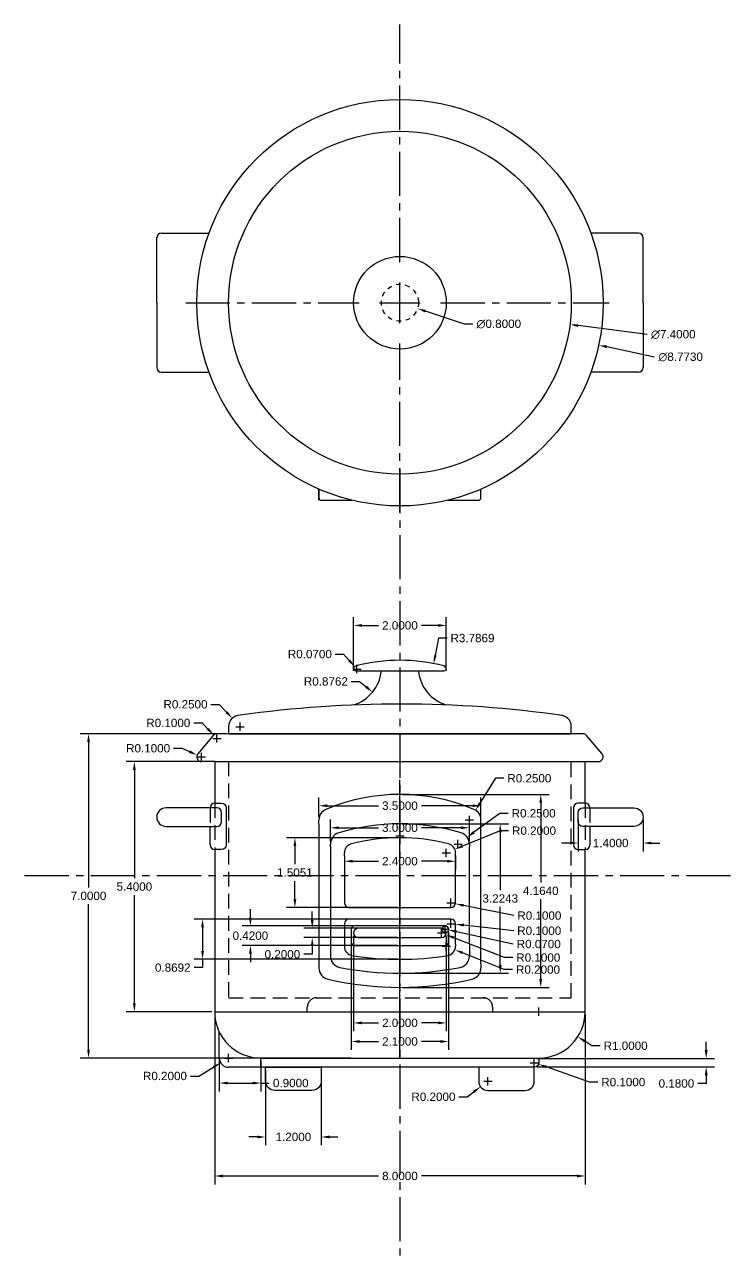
# Model space of a CAD drawing. Header units: millimetres. Extents: x -4.1 to 24.6, y -4.3 to 22.3.
# Drawn here: x -4.1 to 11.07, y -4.26 to 22.31 of the extents above; entities that cross this region are included whole.
import ezdxf

# ---------------------------------------------------------------- set-up
doc = ezdxf.new("R2010")
doc.units = ezdxf.units.MM
doc.linetypes.add('CENTER2', pattern=[28.575, 19.05, -3.175, 3.175, -3.175])
doc.linetypes.add('HIDDEN', pattern=[9.525, 6.35, -3.175])
doc.layers.get('0').update_dxf_attribs({"color": 1})
doc.layers.get('Defpoints').update_dxf_attribs({"color": 1})
for name, color, linetype in [('Center Lines', 6, 'HIDDEN'), ('Dimensions', 7, 'HIDDEN'), ('Hidden Lines', 5, 'HIDDEN')]:
    doc.layers.add(name, color=color, linetype=linetype)
doc.styles.get("Standard").update_dxf_attribs({"font": 'arial.ttf'})
doc.dimstyles.get("Standard").update_dxf_attribs({"dimtxt": 0.18, "dimasz": 0.18, "dimexe": 0.18, "dimexo": 0.0625, "dimgap": 0.09, "dimtad": 0, "dimtih": 1, "dimtoh": 1, "dimdec": 4, "dimzin": 0, "dimdsep": 46, "dimtxsty": 'Standard', "dimcen": 0.09, "dimadec": 0, "dimazin": 0, "dimtfac": 1, "dimtdec": 4, "dimtofl": 0, "dimtmove": 0, "dimatfit": 3, "dimfxl": 1, "dimtolj": 1, "dimtzin": 0, "dimarcsym": 0})

# ---------------------------------------------------------------- blocks, each defined once
blk = doc.blocks.new('*U1')
at = {"layer": 'Center Lines', "color": 0, "linetype": 'CENTER2', "ltscale": 0.05, "transparency": 16777216}
for p, q in [((0, 0.877), (0, 6.003)), ((-4.624, 0), (-0.877, 0)), ((0.877, 0), (4.52, 0)), ((0, -4.52), (0, -0.877))]:
    blk.add_line(p, q, dxfattribs=at)
at = {"layer": 'Center Lines', "color": 0, "linetype": 'Continuous', "ltscale": 0.05, "transparency": 16777216}
for p, q in [((0, -0.439), (0, 0.439)), ((-0.439, 0), (0.439, 0))]:
    blk.add_line(p, q, dxfattribs=at)
blk = doc.blocks.new('*D2')
at = {"layer": 'Defpoints', "color": 0, "transparency": 16777216}
for p in [(0, 6.4), (-1.734, 1), (0, 1)]:
    blk.add_point(p, dxfattribs=at)
at = {"layer": 'Dimensions', "color": 0, "lineweight": -2, "transparency": 16777216}
for p, q in [((-0.063, 6.4), (-1.914, 6.4)), ((-1.734, 6.22), (-1.734, 3.882)), ((-1.734, 1.18), (-1.734, 3.518)), ((-0.063, 1), (-1.914, 1))]:
    blk.add_line(p, q, dxfattribs=at)
at = {"layer": 'Dimensions', "color": 0, "transparency": 16777216}
for points in [[(-1.764, 6.22), (-1.704, 6.22), (-1.734, 6.4)], [(-1.764, 1.18), (-1.704, 1.18), (-1.734, 1)]]:
    blk.add_solid(points, dxfattribs=at)
at = {"layer": 'Dimensions', "color": 0, "transparency": 16777216, "insert": (-1.734, 3.7), "char_height": 0.18, "attachment_point": 5}
blk.add_mtext('\\A1;5.4000', dxfattribs=at)
blk = doc.blocks.new('*D3')
at = {"layer": 'Defpoints', "color": 0, "transparency": 16777216}
for p in [(3, 7), (3, 0), (-2.723, 0)]:
    blk.add_point(p, dxfattribs=at)
at = {"layer": 'Dimensions', "color": 0, "lineweight": -2, "transparency": 16777216}
for p, q in [((2.938, 7), (-2.903, 7)), ((-2.723, 6.82), (-2.723, 3.682)), ((-2.723, 0.18), (-2.723, 3.318)), ((2.938, 0), (-2.903, 0))]:
    blk.add_line(p, q, dxfattribs=at)
at = {"layer": 'Dimensions', "color": 0, "transparency": 16777216}
for points in [[(-2.753, 6.82), (-2.693, 6.82), (-2.723, 7)], [(-2.753, 0.18), (-2.693, 0.18), (-2.723, 0)]]:
    blk.add_solid(points, dxfattribs=at)
at = {"layer": 'Dimensions', "color": 0, "transparency": 16777216, "insert": (-2.723, 3.5), "char_height": 0.18, "attachment_point": 5}
blk.add_mtext('\\A1;7.0000', dxfattribs=at)
blk = doc.blocks.new('*D4')
at = {"layer": 'Defpoints', "color": 0, "transparency": 16777216}
for p in [(0, 1), (8, 1), (8, -2.546)]:
    blk.add_point(p, dxfattribs=at)
at = {"layer": 'Dimensions', "color": 0, "lineweight": -2, "transparency": 16777216}
for p, q in [((0, 0.938), (0, -2.726)), ((8, 0.938), (8, -2.726)), ((0.18, -2.546), (3.537, -2.546)), ((7.82, -2.546), (4.463, -2.546))]:
    blk.add_line(p, q, dxfattribs=at)
at = {"layer": 'Dimensions', "color": 0, "transparency": 16777216}
for points in [[(0.18, -2.516), (0.18, -2.576), (0, -2.546)], [(7.82, -2.516), (7.82, -2.576), (8, -2.546)]]:
    blk.add_solid(points, dxfattribs=at)
at = {"layer": 'Dimensions', "color": 0, "transparency": 16777216, "insert": (4, -2.546), "char_height": 0.18, "attachment_point": 5}
blk.add_mtext('\\A1;8.0000', dxfattribs=at)
blk = doc.blocks.new('*D5')
at = {"layer": 'Defpoints', "color": 0, "transparency": 16777216}
for p in [(1.1, -0.2), (2.3, -0.2), (2.3, -1.704)]:
    blk.add_point(p, dxfattribs=at)
at = {"layer": 'Dimensions', "color": 0, "lineweight": -2, "transparency": 16777216}
for p, q in [((1.1, -0.263), (1.1, -1.884)), ((2.3, -0.263), (2.3, -1.884)), ((0.92, -1.704), (0.74, -1.704)), ((2.48, -1.704), (2.66, -1.704))]:
    blk.add_line(p, q, dxfattribs=at)
at = {"layer": 'Dimensions', "color": 0, "transparency": 16777216}
for points in [[(0.92, -1.674), (0.92, -1.734), (1.1, -1.704)], [(2.48, -1.674), (2.48, -1.734), (2.3, -1.704)]]:
    blk.add_solid(points, dxfattribs=at)
at = {"layer": 'Dimensions', "color": 0, "transparency": 16777216, "insert": (1.7, -1.704), "char_height": 0.18, "attachment_point": 5}
blk.add_mtext('\\A1;1.2000', dxfattribs=at)
blk = doc.blocks.new('*D6')
at = {"layer": 'Defpoints', "color": 0, "transparency": 16777216}
for p in [(1, 0), (0.1, 0), (1, -0.54)]:
    blk.add_point(p, dxfattribs=at)
at = {"layer": 'Dimensions', "color": 0, "lineweight": -2, "transparency": 16777216}
for p, q in [((0.1, -0.063), (0.1, -0.72)), ((1, -0.063), (1, -0.72)), ((0.28, -0.54), (0.82, -0.54)), ((1, -0.54), (1.18, -0.54))]:
    blk.add_line(p, q, dxfattribs=at)
at = {"layer": 'Dimensions', "color": 0, "transparency": 16777216}
for points in [[(0.28, -0.51), (0.28, -0.57), (0.1, -0.54)], [(0.82, -0.51), (0.82, -0.57), (1, -0.54)]]:
    blk.add_solid(points, dxfattribs=at)
at = {"layer": 'Dimensions', "color": 0, "transparency": 16777216, "insert": (1.643, -0.54), "char_height": 0.18, "attachment_point": 5}
blk.add_mtext('\\A1;0.9000', dxfattribs=at)
blk = doc.blocks.new('*D7')
at = {"layer": 'Defpoints', "color": 0, "transparency": 16777216}
for p in [(0.3, 0), (0.129, -0.103)]:
    blk.add_point(p, dxfattribs=at)
at = {"layer": 'Dimensions', "color": 0, "lineweight": -2, "transparency": 16777216}
for p, q in [((0.21, 0), (0.39, 0)), ((0.3, -0.09), (0.3, 0.09)), ((-0.344, -0.388), (-0.025, -0.196)), ((-0.524, -0.388), (-0.344, -0.388))]:
    blk.add_line(p, q, dxfattribs=at)
at = {"layer": 'Dimensions', "color": 0, "transparency": 16777216}
blk.add_solid([(-0.041, -0.171), (-0.01, -0.222), (0.129, -0.103)], dxfattribs=at)
at = {"layer": 'Dimensions', "color": 0, "transparency": 16777216, "insert": (-1.073, -0.388), "char_height": 0.18, "attachment_point": 5}
blk.add_mtext('\\A1;R0.2000', dxfattribs=at)
blk = doc.blocks.new('*D8')
at = {"layer": 'Defpoints', "color": 0, "transparency": 16777216}
for p in [(5.9, -0.5), (5.74, -0.62)]:
    blk.add_point(p, dxfattribs=at)
at = {"layer": 'Dimensions', "color": 0, "lineweight": -2, "transparency": 16777216}
for p, q in [((5.81, -0.5), (5.99, -0.5)), ((5.9, -0.59), (5.9, -0.41)), ((5.453, -0.837), (5.597, -0.729)), ((5.273, -0.837), (5.453, -0.837))]:
    blk.add_line(p, q, dxfattribs=at)
at = {"layer": 'Dimensions', "color": 0, "transparency": 16777216}
blk.add_solid([(5.578, -0.705), (5.615, -0.753), (5.74, -0.62)], dxfattribs=at)
at = {"layer": 'Dimensions', "color": 0, "transparency": 16777216, "insert": (4.723, -0.837), "char_height": 0.18, "attachment_point": 5}
blk.add_mtext('\\A1;R0.2000', dxfattribs=at)
blk = doc.blocks.new('*D9')
at = {"layer": 'Defpoints', "color": 0, "transparency": 16777216}
for p in [(6.9, -0.1), (6.994, -0.133)]:
    blk.add_point(p, dxfattribs=at)
at = {"layer": 'Dimensions', "color": 0, "lineweight": -2, "transparency": 16777216}
for p, q in [((6.81, -0.1), (6.99, -0.1)), ((6.9, -0.19), (6.9, -0.01)), ((8.093, -0.52), (7.164, -0.193)), ((8.273, -0.52), (8.093, -0.52))]:
    blk.add_line(p, q, dxfattribs=at)
at = {"layer": 'Dimensions', "color": 0, "transparency": 16777216}
blk.add_solid([(7.174, -0.165), (7.154, -0.221), (6.994, -0.133)], dxfattribs=at)
at = {"layer": 'Dimensions', "color": 0, "transparency": 16777216, "insert": (8.822, -0.52), "char_height": 0.18, "attachment_point": 5}
blk.add_mtext('\\A1;R0.1000', dxfattribs=at)
blk = doc.blocks.new('*D10')
at = {"layer": 'Defpoints', "color": 0, "transparency": 16777216}
for p in [(6.9, -0.01), (6.9, -0.19), (10.612, -0.19)]:
    blk.add_point(p, dxfattribs=at)
at = {"layer": 'Dimensions', "color": 0, "lineweight": -2, "transparency": 16777216}
for p, q in [((10.612, 0.17), (10.612, 0.35)), ((6.963, -0.01), (10.792, -0.01)), ((6.963, -0.19), (10.792, -0.19)), ((10.612, -0.37), (10.612, -0.55)), ((10.612, -0.55), (10.432, -0.55))]:
    blk.add_line(p, q, dxfattribs=at)
at = {"layer": 'Dimensions', "color": 0, "transparency": 16777216}
for points in [[(10.582, 0.17), (10.642, 0.17), (10.612, -0.01)], [(10.582, -0.37), (10.642, -0.37), (10.612, -0.19)]]:
    blk.add_solid(points, dxfattribs=at)
at = {"layer": 'Dimensions', "color": 0, "transparency": 16777216, "insert": (9.969, -0.55), "char_height": 0.18, "attachment_point": 5}
blk.add_mtext('\\A1;0.1800', dxfattribs=at)
blk = doc.blocks.new('*D11')
at = {"layer": 'Defpoints', "color": 0, "transparency": 16777216}
for p in [(7, 1), (7.841, 0.459)]:
    blk.add_point(p, dxfattribs=at)
at = {"layer": 'Dimensions', "color": 0, "lineweight": -2, "transparency": 16777216}
for p, q in [((7, 0.91), (7, 1.09)), ((6.91, 1), (7.09, 1)), ((8.144, 0.264), (7.992, 0.362)), ((8.324, 0.264), (8.144, 0.264))]:
    blk.add_line(p, q, dxfattribs=at)
at = {"layer": 'Dimensions', "color": 0, "transparency": 16777216}
blk.add_solid([(8.009, 0.387), (7.976, 0.336), (7.841, 0.459)], dxfattribs=at)
at = {"layer": 'Dimensions', "color": 0, "transparency": 16777216, "insert": (8.873, 0.264), "char_height": 0.18, "attachment_point": 5}
blk.add_mtext('\\A1;R1.0000', dxfattribs=at)
blk = doc.blocks.new('*D12')
at = {"layer": 'Defpoints', "color": 0, "transparency": 16777216}
for p in [(0.38, 7.333), (0.55, 7.15)]:
    blk.add_point(p, dxfattribs=at)
at = {"layer": 'Dimensions', "color": 0, "lineweight": -2, "transparency": 16777216}
for p, q in [((-0.081, 7.634), (0.099, 7.634)), ((0.099, 7.634), (0.257, 7.465)), ((0.55, 7.06), (0.55, 7.24)), ((0.46, 7.15), (0.64, 7.15))]:
    blk.add_line(p, q, dxfattribs=at)
at = {"layer": 'Dimensions', "color": 0, "transparency": 16777216}
blk.add_solid([(0.279, 7.485), (0.235, 7.444), (0.38, 7.333)], dxfattribs=at)
at = {"layer": 'Dimensions', "color": 0, "transparency": 16777216, "insert": (-0.63, 7.634), "char_height": 0.18, "attachment_point": 5}
blk.add_mtext('\\A1;R0.2500', dxfattribs=at)
blk = doc.blocks.new('*D13')
at = {"layer": 'Defpoints', "color": 0, "transparency": 16777216}
for p in [(2.73, 8.454), (3.408, 7.9)]:
    blk.add_point(p, dxfattribs=at)
at = {"layer": 'Dimensions', "color": 0, "lineweight": -2, "transparency": 16777216}
for p, q in [((2.95, 8.128), (3.13, 8.128)), ((3.13, 8.128), (3.269, 8.014))]:
    blk.add_line(p, q, dxfattribs=at)
at = {"layer": 'Dimensions', "color": 0, "transparency": 16777216}
blk.add_solid([(3.288, 8.037), (3.25, 7.99), (3.408, 7.9)], dxfattribs=at)
at = {"layer": 'Dimensions', "color": 0, "transparency": 16777216, "insert": (2.401, 8.128), "char_height": 0.18, "attachment_point": 5}
blk.add_mtext('\\A1;R0.8762', dxfattribs=at)
blk = doc.blocks.new('*D14')
at = {"layer": 'Defpoints', "color": 0, "transparency": 16777216}
for p in [(4.728, 8.514), (4, 4.798)]:
    blk.add_point(p, dxfattribs=at)
at = {"layer": 'Dimensions', "color": 0, "lineweight": -2, "transparency": 16777216}
for p, q in [((4.836, 9.064), (4.763, 8.691)), ((5.016, 9.064), (4.836, 9.064)), ((3.91, 4.798), (4.09, 4.798)), ((4, 4.708), (4, 4.888))]:
    blk.add_line(p, q, dxfattribs=at)
at = {"layer": 'Dimensions', "color": 0, "transparency": 16777216}
blk.add_solid([(4.734, 8.696), (4.792, 8.685), (4.728, 8.514)], dxfattribs=at)
at = {"layer": 'Dimensions', "color": 0, "transparency": 16777216, "insert": (5.566, 9.064), "char_height": 0.18, "attachment_point": 5}
blk.add_mtext('\\A1;R3.7869', dxfattribs=at)
blk = doc.blocks.new('*D15')
at = {"layer": 'Defpoints', "color": 0, "transparency": 16777216}
for p in [(3.023, 8.449), (3.07, 8.396)]:
    blk.add_point(p, dxfattribs=at)
at = {"layer": 'Dimensions', "color": 0, "lineweight": -2, "transparency": 16777216}
for p, q in [((2.604, 8.718), (2.784, 8.718)), ((2.784, 8.718), (2.904, 8.583)), ((2.98, 8.396), (3.16, 8.396)), ((3.07, 8.306), (3.07, 8.486))]:
    blk.add_line(p, q, dxfattribs=at)
at = {"layer": 'Dimensions', "color": 0, "transparency": 16777216}
blk.add_solid([(2.926, 8.603), (2.881, 8.563), (3.023, 8.449)], dxfattribs=at)
at = {"layer": 'Dimensions', "color": 0, "transparency": 16777216, "insert": (2.055, 8.718), "char_height": 0.18, "attachment_point": 5}
blk.add_mtext('\\A1;R0.0700', dxfattribs=at)
blk = doc.blocks.new('*D16')
at = {"layer": 'Defpoints', "color": 0, "transparency": 16777216}
for p in [(5, 9.337), (3, 8.295), (5, 8.299)]:
    blk.add_point(p, dxfattribs=at)
at = {"layer": 'Dimensions', "color": 0, "lineweight": -2, "transparency": 16777216}
for p, q in [((3, 8.357), (3, 9.517)), ((3.18, 9.337), (3.535, 9.337)), ((4.82, 9.337), (4.465, 9.337)), ((5, 8.361), (5, 9.517))]:
    blk.add_line(p, q, dxfattribs=at)
at = {"layer": 'Dimensions', "color": 0, "transparency": 16777216}
for points in [[(3.18, 9.367), (3.18, 9.307), (3, 9.337)], [(4.82, 9.367), (4.82, 9.307), (5, 9.337)]]:
    blk.add_solid(points, dxfattribs=at)
at = {"layer": 'Dimensions', "color": 0, "transparency": 16777216, "insert": (4, 9.337), "char_height": 0.18, "attachment_point": 5}
blk.add_mtext('\\A1;2.0000', dxfattribs=at)
blk = doc.blocks.new('*D17')
at = {"layer": 'Defpoints', "color": 0, "transparency": 16777216}
for p in [(-0.022, 6.972), (0.047, 6.9)]:
    blk.add_point(p, dxfattribs=at)
at = {"layer": 'Dimensions', "color": 0, "lineweight": -2, "transparency": 16777216}
for p, q in [((-0.451, 7.232), (-0.271, 7.232)), ((-0.271, 7.232), (-0.147, 7.102)), ((0.047, 6.81), (0.047, 6.99)), ((-0.043, 6.9), (0.137, 6.9))]:
    blk.add_line(p, q, dxfattribs=at)
at = {"layer": 'Dimensions', "color": 0, "transparency": 16777216}
blk.add_solid([(-0.125, 7.123), (-0.168, 7.082), (-0.022, 6.972)], dxfattribs=at)
at = {"layer": 'Dimensions', "color": 0, "transparency": 16777216, "insert": (-1.001, 7.232), "char_height": 0.18, "attachment_point": 5}
blk.add_mtext('\\A1;R0.1000', dxfattribs=at)
blk = doc.blocks.new('*D18')
at = {"layer": 'Defpoints', "color": 0, "transparency": 16777216}
for p in [(-0.378, 6.54), (-0.286, 6.5)]:
    blk.add_point(p, dxfattribs=at)
at = {"layer": 'Dimensions', "color": 0, "lineweight": -2, "transparency": 16777216}
for p, q in [((-0.888, 6.685), (-0.708, 6.685)), ((-0.708, 6.685), (-0.543, 6.613)), ((-0.376, 6.5), (-0.196, 6.5)), ((-0.286, 6.41), (-0.286, 6.59))]:
    blk.add_line(p, q, dxfattribs=at)
at = {"layer": 'Dimensions', "color": 0, "transparency": 16777216}
blk.add_solid([(-0.531, 6.64), (-0.555, 6.585), (-0.378, 6.54)], dxfattribs=at)
at = {"layer": 'Dimensions', "color": 0, "transparency": 16777216, "insert": (-1.437, 6.685), "char_height": 0.18, "attachment_point": 5}
blk.add_mtext('\\A1;R0.1000', dxfattribs=at)
blk = doc.blocks.new('*D20')
at = {"layer": 'Defpoints', "color": 0, "transparency": 16777216}
for p in [(3.62, 16.428), (4.38, 16.177)]:
    blk.add_point(p, dxfattribs=at)
at = {"layer": 'Dimensions', "color": 0, "lineweight": -2, "transparency": 16777216}
for p, q in [((3.91, 16.302), (4.09, 16.302)), ((4, 16.212), (4, 16.392)), ((5.393, 15.843), (4.551, 16.121)), ((5.573, 15.843), (5.393, 15.843))]:
    blk.add_line(p, q, dxfattribs=at)
at = {"layer": 'Dimensions', "color": 0, "transparency": 16777216}
blk.add_solid([(4.56, 16.149), (4.541, 16.092), (4.38, 16.177)], dxfattribs=at)
at = {"layer": 'Dimensions', "color": 0, "transparency": 16777216, "insert": (6.134, 15.843), "char_height": 0.18, "attachment_point": 5}
blk.add_mtext('\\A1;∅0.8000', dxfattribs=at)
blk = doc.blocks.new('*D21')
at = {"layer": 'Defpoints', "color": 0, "transparency": 16777216}
for p in [(0.33, 16.774), (7.67, 15.831)]:
    blk.add_point(p, dxfattribs=at)
at = {"layer": 'Dimensions', "color": 0, "lineweight": -2, "transparency": 16777216}
for p, q in [((3.91, 16.302), (4.09, 16.302)), ((4, 16.212), (4, 16.392)), ((9.34, 15.617), (7.848, 15.808))]:
    blk.add_line(p, q, dxfattribs=at)
at = {"layer": 'Dimensions', "color": 0, "transparency": 16777216}
blk.add_solid([(7.852, 15.838), (7.845, 15.778), (7.67, 15.831)], dxfattribs=at)
at = {"layer": 'Dimensions', "color": 0, "transparency": 16777216, "insert": (9.901, 15.617), "char_height": 0.18, "attachment_point": 5}
blk.add_mtext('\\A1;∅7.4000', dxfattribs=at)
blk = doc.blocks.new('*D22')
at = {"layer": 'Defpoints', "color": 0, "transparency": 16777216}
for p in [(-0.29, 17.216), (8.29, 15.388)]:
    blk.add_point(p, dxfattribs=at)
at = {"layer": 'Dimensions', "color": 0, "lineweight": -2, "transparency": 16777216}
for p, q in [((3.91, 16.302), (4.09, 16.302)), ((4, 16.212), (4, 16.392)), ((9.499, 15.131), (8.466, 15.351))]:
    blk.add_line(p, q, dxfattribs=at)
at = {"layer": 'Dimensions', "color": 0, "transparency": 16777216}
blk.add_solid([(8.473, 15.38), (8.46, 15.322), (8.29, 15.388)], dxfattribs=at)
at = {"layer": 'Dimensions', "color": 0, "transparency": 16777216, "insert": (10.06, 15.131), "char_height": 0.18, "attachment_point": 5}
blk.add_mtext('\\A1;∅8.7730', dxfattribs=at)
blk = doc.blocks.new('*D25')
at = {"layer": 'Defpoints', "color": 0, "transparency": 16777216}
for p in [(7.85, 5.2), (9.25, 5.2), (7.85, 4.64)]:
    blk.add_point(p, dxfattribs=at)
at = {"layer": 'Dimensions', "color": 0, "lineweight": -2, "transparency": 16777216}
for p, q in [((7.85, 5.138), (7.85, 4.46)), ((9.25, 5.138), (9.25, 4.46)), ((7.67, 4.64), (7.49, 4.64)), ((9.43, 4.64), (9.61, 4.64))]:
    blk.add_line(p, q, dxfattribs=at)
at = {"layer": 'Dimensions', "color": 0, "transparency": 16777216}
for points in [[(7.67, 4.67), (7.67, 4.61), (7.85, 4.64)], [(9.43, 4.67), (9.43, 4.61), (9.25, 4.64)]]:
    blk.add_solid(points, dxfattribs=at)
at = {"layer": 'Dimensions', "color": 0, "transparency": 16777216, "insert": (8.55, 4.64), "char_height": 0.18, "attachment_point": 5}
blk.add_mtext('\\A1;1.4000', dxfattribs=at)
blk = doc.blocks.new('*D32')
at = {"layer": 'Defpoints', "color": 0, "transparency": 16777216}
for p in [(4, 5.69), (4, 1.526), (7.04, 1.526)]:
    blk.add_point(p, dxfattribs=at)
at = {"layer": 'Dimensions', "color": 0, "lineweight": -2, "transparency": 16777216}
for p, q in [((4.063, 5.69), (7.22, 5.69)), ((7.04, 5.51), (7.04, 3.79)), ((7.04, 1.706), (7.04, 3.426)), ((4.063, 1.526), (7.22, 1.526))]:
    blk.add_line(p, q, dxfattribs=at)
at = {"layer": 'Dimensions', "color": 0, "transparency": 16777216}
for points in [[(7.01, 5.51), (7.07, 5.51), (7.04, 5.69)], [(7.01, 1.706), (7.07, 1.706), (7.04, 1.526)]]:
    blk.add_solid(points, dxfattribs=at)
at = {"layer": 'Dimensions', "color": 0, "transparency": 16777216, "insert": (7.04, 3.608), "char_height": 0.18, "attachment_point": 5}
blk.add_mtext('\\A1;4.1640', dxfattribs=at)
blk = doc.blocks.new('*D33')
at = {"layer": 'Defpoints', "color": 0, "transparency": 16777216}
for p in [(4, 5.055), (4, 1.831), (6.166, 1.831)]:
    blk.add_point(p, dxfattribs=at)
at = {"layer": 'Dimensions', "color": 0, "lineweight": -2, "transparency": 16777216}
for p, q in [((4.063, 5.055), (6.346, 5.055)), ((6.166, 4.875), (6.166, 3.625)), ((6.166, 2.011), (6.166, 3.261)), ((4.063, 1.831), (6.346, 1.831))]:
    blk.add_line(p, q, dxfattribs=at)
at = {"layer": 'Dimensions', "color": 0, "transparency": 16777216}
for points in [[(6.136, 4.875), (6.196, 4.875), (6.166, 5.055)], [(6.136, 2.011), (6.196, 2.011), (6.166, 1.831)]]:
    blk.add_solid(points, dxfattribs=at)
at = {"layer": 'Dimensions', "color": 0, "transparency": 16777216, "insert": (6.166, 3.443), "char_height": 0.18, "attachment_point": 5}
blk.add_mtext('\\A1;3.2243', dxfattribs=at)
blk = doc.blocks.new('*D34')
at = {"layer": 'Defpoints', "color": 0, "transparency": 16777216}
for p in [(4, 4.755), (1.732, 3.25), (4, 3.25)]:
    blk.add_point(p, dxfattribs=at)
at = {"layer": 'Dimensions', "color": 0, "lineweight": -2, "transparency": 16777216}
for p, q in [((3.938, 4.755), (1.552, 4.755)), ((1.732, 4.575), (1.732, 4.184)), ((1.732, 3.43), (1.732, 3.821)), ((3.938, 3.25), (1.552, 3.25))]:
    blk.add_line(p, q, dxfattribs=at)
at = {"layer": 'Dimensions', "color": 0, "transparency": 16777216}
for points in [[(1.702, 4.575), (1.762, 4.575), (1.732, 4.755)], [(1.702, 3.43), (1.762, 3.43), (1.732, 3.25)]]:
    blk.add_solid(points, dxfattribs=at)
at = {"layer": 'Dimensions', "color": 0, "transparency": 16777216, "insert": (1.732, 4.003), "char_height": 0.18, "attachment_point": 5}
blk.add_mtext('\\A1;1.5051', dxfattribs=at)
blk = doc.blocks.new('*D35')
at = {"layer": 'Defpoints', "color": 0, "transparency": 16777216}
for p in [(4, 3), (-0.262, 2.131), (4, 2.131)]:
    blk.add_point(p, dxfattribs=at)
at = {"layer": 'Dimensions', "color": 0, "lineweight": -2, "transparency": 16777216}
for p, q in [((3.938, 3), (-0.442, 3)), ((-0.262, 2.82), (-0.262, 2.311)), ((3.938, 2.131), (-0.442, 2.131)), ((-0.262, 2.131), (-0.262, 1.951)), ((-0.262, 1.951), (-0.442, 1.951))]:
    blk.add_line(p, q, dxfattribs=at)
at = {"layer": 'Dimensions', "color": 0, "transparency": 16777216}
for points in [[(-0.292, 2.82), (-0.232, 2.82), (-0.262, 3)], [(-0.292, 2.311), (-0.232, 2.311), (-0.262, 2.131)]]:
    blk.add_solid(points, dxfattribs=at)
at = {"layer": 'Dimensions', "color": 0, "transparency": 16777216, "insert": (-0.905, 1.951), "char_height": 0.18, "attachment_point": 5}
blk.add_mtext('\\A1;0.8692', dxfattribs=at)
blk = doc.blocks.new('*D36')
at = {"layer": 'Defpoints', "color": 0, "transparency": 16777216}
for p in [(4, 2.85), (0.771, 2.43), (4, 2.43)]:
    blk.add_point(p, dxfattribs=at)
at = {"layer": 'Dimensions', "color": 0, "lineweight": -2, "transparency": 16777216}
for p, q in [((0.771, 3.03), (0.771, 3.21)), ((3.938, 2.85), (0.591, 2.85)), ((3.938, 2.43), (0.591, 2.43)), ((0.771, 2.25), (0.771, 2.07))]:
    blk.add_line(p, q, dxfattribs=at)
at = {"layer": 'Dimensions', "color": 0, "transparency": 16777216}
for points in [[(0.741, 3.03), (0.801, 3.03), (0.771, 2.85)], [(0.741, 2.25), (0.801, 2.25), (0.771, 2.43)]]:
    blk.add_solid(points, dxfattribs=at)
at = {"layer": 'Dimensions', "color": 0, "transparency": 16777216, "insert": (0.771, 2.64), "char_height": 0.18, "attachment_point": 5}
blk.add_mtext('\\A1;0.4200', dxfattribs=at)
blk = doc.blocks.new('*D37')
at = {"layer": 'Defpoints', "color": 0, "transparency": 16777216}
for p in [(4, 2.8), (2.106, 2.6), (4, 2.6)]:
    blk.add_point(p, dxfattribs=at)
at = {"layer": 'Dimensions', "color": 0, "lineweight": -2, "transparency": 16777216}
for p, q in [((2.106, 2.98), (2.106, 3.16)), ((3.938, 2.8), (1.926, 2.8)), ((3.938, 2.6), (1.926, 2.6)), ((2.106, 2.42), (2.106, 2.24)), ((2.106, 2.24), (1.926, 2.24))]:
    blk.add_line(p, q, dxfattribs=at)
at = {"layer": 'Dimensions', "color": 0, "transparency": 16777216}
for points in [[(2.076, 2.98), (2.136, 2.98), (2.106, 2.8)], [(2.076, 2.42), (2.136, 2.42), (2.106, 2.6)]]:
    blk.add_solid(points, dxfattribs=at)
at = {"layer": 'Dimensions', "color": 0, "transparency": 16777216, "insert": (1.462, 2.24), "char_height": 0.18, "attachment_point": 5}
blk.add_mtext('\\A1;0.2000', dxfattribs=at)
blk = doc.blocks.new('*D38')
at = {"layer": 'Defpoints', "color": 0, "transparency": 16777216}
for p in [(5.75, 5.446), (2.25, 5.138), (5.75, 5.138)]:
    blk.add_point(p, dxfattribs=at)
at = {"layer": 'Dimensions', "color": 0, "lineweight": -2, "transparency": 16777216}
for p, q in [((2.25, 5.2), (2.25, 5.626)), ((5.75, 5.2), (5.75, 5.626)), ((2.43, 5.446), (3.537, 5.446)), ((5.57, 5.446), (4.463, 5.446))]:
    blk.add_line(p, q, dxfattribs=at)
at = {"layer": 'Dimensions', "color": 0, "transparency": 16777216}
for points in [[(2.43, 5.476), (2.43, 5.416), (2.25, 5.446)], [(5.57, 5.476), (5.57, 5.416), (5.75, 5.446)]]:
    blk.add_solid(points, dxfattribs=at)
at = {"layer": 'Dimensions', "color": 0, "transparency": 16777216, "insert": (4, 5.446), "char_height": 0.18, "attachment_point": 5}
blk.add_mtext('\\A1;3.5000', dxfattribs=at)
blk = doc.blocks.new('*D39')
at = {"layer": 'Defpoints', "color": 0, "transparency": 16777216}
for p in [(5.5, 4.97), (2.5, 4.619), (5.5, 4.619)]:
    blk.add_point(p, dxfattribs=at)
at = {"layer": 'Dimensions', "color": 0, "lineweight": -2, "transparency": 16777216}
for p, q in [((2.5, 4.681), (2.5, 5.15)), ((5.5, 4.681), (5.5, 5.15)), ((2.68, 4.97), (3.537, 4.97)), ((5.32, 4.97), (4.463, 4.97))]:
    blk.add_line(p, q, dxfattribs=at)
at = {"layer": 'Dimensions', "color": 0, "transparency": 16777216}
for points in [[(2.68, 5), (2.68, 4.94), (2.5, 4.97)], [(5.32, 5), (5.32, 4.94), (5.5, 4.97)]]:
    blk.add_solid(points, dxfattribs=at)
at = {"layer": 'Dimensions', "color": 0, "transparency": 16777216, "insert": (4, 4.97), "char_height": 0.18, "attachment_point": 5}
blk.add_mtext('\\A1;3.0000', dxfattribs=at)
blk = doc.blocks.new('*D40')
at = {"layer": 'Defpoints', "color": 0, "transparency": 16777216}
for p in [(2.8, 4.429), (5.2, 4.429), (5.2, 4.248)]:
    blk.add_point(p, dxfattribs=at)
at = {"layer": 'Dimensions', "color": 0, "lineweight": -2, "transparency": 16777216}
for p, q in [((2.8, 4.367), (2.8, 4.068)), ((5.2, 4.367), (5.2, 4.068)), ((2.98, 4.248), (3.535, 4.248)), ((5.02, 4.248), (4.465, 4.248))]:
    blk.add_line(p, q, dxfattribs=at)
at = {"layer": 'Dimensions', "color": 0, "transparency": 16777216}
for points in [[(2.98, 4.278), (2.98, 4.218), (2.8, 4.248)], [(5.02, 4.278), (5.02, 4.218), (5.2, 4.248)]]:
    blk.add_solid(points, dxfattribs=at)
at = {"layer": 'Dimensions', "color": 0, "transparency": 16777216, "insert": (4, 4.248), "char_height": 0.18, "attachment_point": 5}
blk.add_mtext('\\A1;2.4000', dxfattribs=at)
blk = doc.blocks.new('*D41')
at = {"layer": 'Defpoints', "color": 0, "transparency": 16777216}
for p in [(2.95, 2.78), (5.05, 2.78), (5.05, 0.357)]:
    blk.add_point(p, dxfattribs=at)
at = {"layer": 'Dimensions', "color": 0, "lineweight": -2, "transparency": 16777216}
for p, q in [((2.95, 2.717), (2.95, 0.177)), ((5.05, 2.717), (5.05, 0.177)), ((3.13, 0.357), (3.535, 0.357)), ((4.87, 0.357), (4.465, 0.357))]:
    blk.add_line(p, q, dxfattribs=at)
at = {"layer": 'Dimensions', "color": 0, "transparency": 16777216}
for points in [[(3.13, 0.387), (3.13, 0.327), (2.95, 0.357)], [(4.87, 0.387), (4.87, 0.327), (5.05, 0.357)]]:
    blk.add_solid(points, dxfattribs=at)
at = {"layer": 'Dimensions', "color": 0, "transparency": 16777216, "insert": (4, 0.357), "char_height": 0.18, "attachment_point": 5}
blk.add_mtext('\\A1;2.1000', dxfattribs=at)
blk = doc.blocks.new('*D42')
at = {"layer": 'Defpoints', "color": 0, "transparency": 16777216}
for p in [(3, 2.7), (5, 2.7), (5, 0.758)]:
    blk.add_point(p, dxfattribs=at)
at = {"layer": 'Dimensions', "color": 0, "lineweight": -2, "transparency": 16777216}
for p, q in [((3, 2.638), (3, 0.578)), ((5, 2.638), (5, 0.578)), ((3.18, 0.758), (3.535, 0.758)), ((4.82, 0.758), (4.465, 0.758))]:
    blk.add_line(p, q, dxfattribs=at)
at = {"layer": 'Dimensions', "color": 0, "transparency": 16777216}
for points in [[(3.18, 0.788), (3.18, 0.728), (3, 0.758)], [(4.82, 0.788), (4.82, 0.728), (5, 0.758)]]:
    blk.add_solid(points, dxfattribs=at)
at = {"layer": 'Dimensions', "color": 0, "transparency": 16777216, "insert": (4, 0.758), "char_height": 0.18, "attachment_point": 5}
blk.add_mtext('\\A1;2.0000', dxfattribs=at)
blk = doc.blocks.new('*U46')
at = {"layer": 'Center Lines', "color": 0, "linetype": 'CENTER2', "ltscale": 0.05, "transparency": 16777216}
blk.add_line((0, 9.966), (0, -7.01), dxfattribs=at)
blk = doc.blocks.new('*U47')
at = {"layer": 'Center Lines', "color": 0, "linetype": 'CENTER2', "ltscale": 0.05, "transparency": 16777216}
blk.add_line((-10.053, 0), (18.601, 0), dxfattribs=at)
blk = doc.blocks.new('*D51')
at = {"layer": 'Defpoints', "color": 0, "transparency": 16777216}
for p in [(5.633, 5.349), (5.5, 5.138)]:
    blk.add_point(p, dxfattribs=at)
at = {"layer": 'Dimensions', "color": 0, "lineweight": -2, "transparency": 16777216}
for p, q in [((6.064, 6.038), (5.728, 5.502)), ((6.244, 6.038), (6.064, 6.038)), ((5.41, 5.138), (5.59, 5.138)), ((5.5, 5.048), (5.5, 5.228))]:
    blk.add_line(p, q, dxfattribs=at)
at = {"layer": 'Dimensions', "color": 0, "transparency": 16777216}
blk.add_solid([(5.703, 5.518), (5.754, 5.486), (5.633, 5.349)], dxfattribs=at)
at = {"layer": 'Dimensions', "color": 0, "transparency": 16777216, "insert": (6.794, 6.038), "char_height": 0.18, "attachment_point": 5}
blk.add_mtext('\\A1;R0.2500', dxfattribs=at)
blk = doc.blocks.new('*D52')
at = {"layer": 'Defpoints', "color": 0, "transparency": 16777216}
for p in [(5.25, 4.619), (5.452, 4.766)]:
    blk.add_point(p, dxfattribs=at)
at = {"layer": 'Dimensions', "color": 0, "lineweight": -2, "transparency": 16777216}
for p, q in [((6.156, 5.281), (5.597, 4.873)), ((6.336, 5.281), (6.156, 5.281)), ((5.16, 4.619), (5.34, 4.619)), ((5.25, 4.529), (5.25, 4.709))]:
    blk.add_line(p, q, dxfattribs=at)
at = {"layer": 'Dimensions', "color": 0, "transparency": 16777216}
blk.add_solid([(5.58, 4.897), (5.615, 4.848), (5.452, 4.766)], dxfattribs=at)
at = {"layer": 'Dimensions', "color": 0, "transparency": 16777216, "insert": (6.886, 5.281), "char_height": 0.18, "attachment_point": 5}
blk.add_mtext('\\A1;R0.2500', dxfattribs=at)
blk = doc.blocks.new('*D53')
at = {"layer": 'Defpoints', "color": 0, "transparency": 16777216}
for p in [(5, 4.429), (5.185, 4.505)]:
    blk.add_point(p, dxfattribs=at)
at = {"layer": 'Dimensions', "color": 0, "lineweight": -2, "transparency": 16777216}
for p, q in [((6.166, 4.907), (5.352, 4.573)), ((6.346, 4.907), (6.166, 4.907)), ((5, 4.339), (5, 4.519)), ((4.91, 4.429), (5.09, 4.429))]:
    blk.add_line(p, q, dxfattribs=at)
at = {"layer": 'Dimensions', "color": 0, "transparency": 16777216}
blk.add_solid([(5.34, 4.601), (5.363, 4.546), (5.185, 4.505)], dxfattribs=at)
at = {"layer": 'Dimensions', "color": 0, "transparency": 16777216, "insert": (6.895, 4.907), "char_height": 0.18, "attachment_point": 5}
blk.add_mtext('\\A1;R0.2000', dxfattribs=at)
blk = doc.blocks.new('*D54')
at = {"layer": 'Defpoints', "color": 0, "transparency": 16777216}
for p in [(5.1, 3.35), (5.198, 3.33)]:
    blk.add_point(p, dxfattribs=at)
at = {"layer": 'Dimensions', "color": 0, "lineweight": -2, "transparency": 16777216}
for p, q in [((5.01, 3.35), (5.19, 3.35)), ((5.1, 3.26), (5.1, 3.44)), ((6.461, 3.074), (5.374, 3.294))]:
    blk.add_line(p, q, dxfattribs=at)
at = {"layer": 'Dimensions', "color": 0, "transparency": 16777216}
blk.add_solid([(5.38, 3.324), (5.368, 3.265), (5.198, 3.33)], dxfattribs=at)
at = {"layer": 'Dimensions', "color": 0, "transparency": 16777216, "insert": (7.01, 3.074), "char_height": 0.18, "attachment_point": 5}
blk.add_mtext('\\A1;R0.1000', dxfattribs=at)
blk = doc.blocks.new('*D55')
at = {"layer": 'Defpoints', "color": 0, "transparency": 16777216}
for p in [(5.1, 2.9), (5.199, 2.889)]:
    blk.add_point(p, dxfattribs=at)
at = {"layer": 'Dimensions', "color": 0, "lineweight": -2, "transparency": 16777216}
for p, q in [((5.1, 2.81), (5.1, 2.99)), ((5.01, 2.9), (5.19, 2.9)), ((6.457, 2.748), (5.378, 2.869))]:
    blk.add_line(p, q, dxfattribs=at)
blk.add_arc((5.1, 2.9), 0.1, 353.6015, 360, dxfattribs=at)
at = {"layer": 'Dimensions', "color": 0, "transparency": 16777216}
blk.add_solid([(5.382, 2.899), (5.375, 2.839), (5.199, 2.889)], dxfattribs=at)
at = {"layer": 'Dimensions', "color": 0, "transparency": 16777216, "insert": (7.007, 2.748), "char_height": 0.18, "attachment_point": 5}
blk.add_mtext('\\A1;R0.1000', dxfattribs=at)
blk = doc.blocks.new('*D56')
at = {"layer": 'Defpoints', "color": 0, "transparency": 16777216}
for p in [(4.98, 2.78), (5.048, 2.765)]:
    blk.add_point(p, dxfattribs=at)
at = {"layer": 'Dimensions', "color": 0, "lineweight": -2, "transparency": 16777216}
for p, q in [((4.89, 2.78), (5.07, 2.78)), ((4.98, 2.69), (4.98, 2.87)), ((6.448, 2.46), (5.224, 2.727))]:
    blk.add_line(p, q, dxfattribs=at)
blk.add_arc((4.98, 2.78), 0.07, 347.6873, 308.8431, dxfattribs=at)
at = {"layer": 'Dimensions', "color": 0, "transparency": 16777216}
blk.add_solid([(5.231, 2.756), (5.218, 2.697), (5.048, 2.765)], dxfattribs=at)
at = {"layer": 'Dimensions', "color": 0, "transparency": 16777216, "insert": (6.997, 2.46), "char_height": 0.18, "attachment_point": 5}
blk.add_mtext('\\A1;R0.0700', dxfattribs=at)
blk = doc.blocks.new('*D57')
at = {"layer": 'Defpoints', "color": 0, "transparency": 16777216}
for p in [(4.9, 2.7), (4.993, 2.664)]:
    blk.add_point(p, dxfattribs=at)
at = {"layer": 'Dimensions', "color": 0, "lineweight": -2, "transparency": 16777216}
for p, q in [((4.81, 2.7), (4.99, 2.7)), ((4.9, 2.61), (4.9, 2.79)), ((6.258, 2.168), (5.161, 2.598)), ((6.438, 2.168), (6.258, 2.168))]:
    blk.add_line(p, q, dxfattribs=at)
at = {"layer": 'Dimensions', "color": 0, "transparency": 16777216}
blk.add_solid([(5.172, 2.626), (5.15, 2.57), (4.993, 2.664)], dxfattribs=at)
at = {"layer": 'Dimensions', "color": 0, "transparency": 16777216, "insert": (6.987, 2.168), "char_height": 0.18, "attachment_point": 5}
blk.add_mtext('\\A1;R0.1000', dxfattribs=at)
blk = doc.blocks.new('*D58')
at = {"layer": 'Defpoints', "color": 0, "transparency": 16777216}
for p in [(5, 2.412), (5.186, 2.337)]:
    blk.add_point(p, dxfattribs=at)
at = {"layer": 'Dimensions', "color": 0, "lineweight": -2, "transparency": 16777216}
for p, q in [((4.91, 2.412), (5.09, 2.412)), ((5, 2.322), (5, 2.502)), ((6.251, 1.908), (5.353, 2.27)), ((6.431, 1.908), (6.251, 1.908))]:
    blk.add_line(p, q, dxfattribs=at)
at = {"layer": 'Dimensions', "color": 0, "transparency": 16777216}
blk.add_solid([(5.364, 2.297), (5.341, 2.242), (5.186, 2.337)], dxfattribs=at)
at = {"layer": 'Dimensions', "color": 0, "transparency": 16777216, "insert": (6.981, 1.908), "char_height": 0.18, "attachment_point": 5}
blk.add_mtext('\\A1;R0.2000', dxfattribs=at)

msp = doc.modelspace()

# ---------------------------------------------------------------- linework, layer by layer
for p, q in [((-1.15, 17.80238), (-0.12206, 17.80238)), ((9.15, 17.80238), (8.12206, 17.80238)), ((-1.25, 16.30238), (-1.25, 17.70238)), ((9.25, 16.30238), (9.25, 17.70238)), ((-1.25, 16.30238), (-1.25, 14.90238)), ((9.25, 16.30238), (9.25, 14.90238)), ((-1.15, 14.80238), (-0.12206, 14.80238)), ((9.15, 14.80238), (8.12206, 14.80238)), ((2.25, 12.28009), (2.25, 12.13009)), ((2.25, 12.28009), (2.25, 12.28009)), ((2.25, 12.28009), (2.25, 12.09009)), ((2.25, 12.04009), (2.25, 12.28009)), ((5.75, 12.09009), (5.75, 12.28009)), ((2.3, 12.04009), (2.96357, 12.04009)), ((5.03643, 12.04009), (5.7, 12.04009)), ((3, 8.39645), (3, 8.40025)), ((5, 8.39645), (5, 8.40025)), ((0, 6.4), (-0.2865, 6.4)), ((0, 6.4), (8, 6.4)), ((0, 5.5), (0, 5.5)), ((8, 5.5), (8, 5.5)), ((2.25, 5.05), (2.25, 5.13755)), ((5.75, 5.05), (5.75, 5.13755)), ((-0.1, 4.6), (-0.1, 5)), ((8.1, 5), (8.1, 4.6)), ((2.5, 4.55664), (2.5, 4.61884)), ((5.5, 4.61884), (5.5, 4.54849)), ((0, 4.5), (0, 4.5)), ((2.8, 4.36125), (2.8, 4.4293)), ((5.2, 4.26443), (5.2, 4.4293)), ((8, 4.5), (8, 4.5)), ((2.5, 2.43135), (2.5, 2.20243)), ((2.8, 2.43135), (2.8, 2.41152)), ((5.2, 2.45578), (5.2, 2.41152)), ((5.5, 2.45578), (5.5, 2.20243)), ((2.25, 2.08152), (2.25, 1.94607)), ((5.75, 2.0408), (5.75, 1.94607)), ((5.55605, 1.70244), (5.55605, 1.70244)), ((0, 1), (8, 1)), ((0.1, 0), (0.1, 0.56411)), ((1, -0.2), (0.3, -0.2))]:
    msp.add_line(p, q)
for points in [[(5, 8.39645), (5, 8.40025, -0.41421356), (4.95, 8.35025), (3.05, 8.35025, -0.41421356), (3, 8.40025), (3, 8.39645)], [(0.55, 7.4), (0.55, 7.4, 0.41421356), (0.3, 7.15), (0.3, 7), (7.7, 7), (7.7, 7.15, 0.41421356), (7.45, 7.4)], [(8, 6.4), (8.2865, 6.4, 0.63587824), (8.36332, 6.56402), (8.02998, 6.96402, 0.22258488), (7.95316, 7), (0.04684, 7, 0.22258488), (-0.02998, 6.96402), (-0.36332, 6.56402)], [(0, 5.5), (0.15, 5.5, -0.41421356), (0.25, 5.4), (0.25, 4.6, -0.41421356), (0.15, 4.5), (0, 4.5)], [(8, 5.5), (7.85, 5.5, 0.41421356), (7.75, 5.4), (7.75, 4.6, 0.41421356), (7.85, 4.5), (8, 4.5)], [(0, 4.5), (0, 1, 0.41421356), (1, 0), (7, 0, 0.41421356), (8, 1), (8, 4.5)], [(2.8, 4.36125), (2.8, 3.35, 0.41421356), (2.9, 3.25), (5.1, 3.25, 0.41421356), (5.2, 3.35), (5.2, 4.26443)], [(5.2, 2.45578), (5.2, 2.9, 0.41421356), (5.1, 3), (2.9, 3, 0.41421356), (2.8, 2.9), (2.8, 2.43135)], [(5.05, 2.78, 0.41421356), (4.98, 2.85), (3.02, 2.85, 0.41421356), (2.95, 2.78), (2.95, 2.5, 0.41421356), (3.02, 2.43), (4.98, 2.43, 0.41421356), (5.05, 2.5), (5.05, 2.78)], [(5, 2.7, 0.41421356), (4.9, 2.8), (3.1, 2.8, 0.41421356), (3, 2.7), (3, 2.7, 0.41421356), (3.1, 2.6), (4.9, 2.6, 0.41421356), (5, 2.7), (5, 2.7)]]:
    msp.add_lwpolyline(points, format="xyb")
for points in [[(4.4, 8.35025), (4.4, 8.35025), (3.6, 8.35025)], [(3, 7), (5, 7)], [(3.6, 7), (4.4, 7)], [(0, 6.4), (0, 5.5)], [(8, 5.5), (8, 6.4)], [(2.25, 5.05), (2.25, 2.08152)], [(5.75, 2.0408), (5.75, 2.0408), (5.75, 5.05)], [(2.5, 4.55664), (2.5, 2.43135)], [(5.5, 2.45578), (5.5, 4.54849)]]:
    msp.add_lwpolyline(points)
for points in [[(0.05, 5.4), (-1.05, 5.4, 0.41421356), (-1.25, 5.2), (-1.25, 5.2, 0.41421356), (-1.05, 5), (0.05, 5, 0.41421356), (0.15, 5.1), (0.15, 5.3, 0.41421356)], [(7.95, 5.4), (9.05, 5.4, -0.41421356), (9.25, 5.2), (9.25, 5.2, -0.41421356), (9.05, 5), (7.95, 5, -0.41421356), (7.85, 5.1), (7.85, 5.3, -0.41421356)], [(1, 0), (7, 0), (7, -0.1, -0.41421356), (6.9, -0.2), (1, -0.2)], [(1.1, -0.2), (2.3, -0.2), (2.3, -0.5, -0.41421356), (2.1, -0.7), (1.3, -0.7, -0.41421356), (1.1, -0.5)], [(6.9, -0.2), (5.7, -0.2), (5.7, -0.5, 0.41421356), (5.9, -0.7), (6.7, -0.7, 0.41421356), (6.9, -0.5)]]:
    msp.add_lwpolyline(points, format="xyb", close=True)
for radius in [4.3865, 3.7, 1]:
    msp.add_circle((4, 16.30238), radius)
for centre, radius, start, end in [((-1.15, 17.70238), 0.1, 90, 180), ((9.15, 17.70238), 0.1, 0, 90), ((-1.15, 14.90238), 0.1, 180, 270), ((9.15, 14.90238), 0.1, 270, 0), ((2.3, 12.09009), 0.05, 180, 270), ((5.7, 12.09009), 0.05, 270, 360), ((4, 4.79774), 3.78693, 75.510276, 104.489724), ((3.07, 8.39645), 0.07, 104.489724, 180), ((2.72997, 8.45434), 0.87623, 287.948901, 353.177488), ((5.253, 8.44034), 0.85774, 186.028586, 252.845025), ((4.93, 8.39645), 0.07, 0, 75.510276), ((4, -17.18298), 24.82389, 81.849225, 97.988772), ((-0.2865, 6.5), 0.1, 140.194429, 270), ((4, 1.56661), 4.12319, 67.214775, 112.785225), ((0, 5.4), 0.1, 90, 180), ((2.5, 5.13755), 0.25, 112.785225, 180), ((5.5, 5.13755), 0.25, 0, 67.214775), ((8, 5.4), 0.1, 0, 90), ((4, 0.51737), 4.53772, 73.050408, 106.949592), ((2.75, 4.61884), 0.25, 106.949592, 180), ((5.25, 4.61884), 0.25, 0, 73.050408), ((0, 4.6), 0.1, 180, 270), ((3, 4.4293), 0.2, 104.339355, 180), ((4, 0.51737), 4.23772, 75.660645, 104.339355), ((5, 4.4293), 0.2, 0, 75.660645), ((8, 4.6), 0.1, 270, 0), ((3, 2.41152), 0.2, 180, 260.766366), ((5, 2.41152), 0.2, 279.233634, 0), ((2.75, 2.20243), 0.25, 180, 258.881431), ((4, 8.56282), 6.43206, 260.766366, 279.233634), ((5.25, 2.20243), 0.25, 281.118569, 360), ((2.5, 1.94607), 0.25, 180, 257.045162), ((4, 8.56282), 6.73206, 258.881431, 281.118569), ((5.5, 1.94607), 0.25, 282.954838, 360), ((4, 8.46673), 6.94096, 257.045162, 282.954838), ((0.3, 0), 0.2, 180, 270)]:
    msp.add_arc(centre, radius, start, end)
at = {"layer": 'Dimensions'}
for p, q in [((-0.3765, 6.5), (-0.3865, 6.5)), ((4, 0), (4, 6.00775)), ((0.1, 0), (0.1, -0.29955))]:
    msp.add_line(p, q, dxfattribs=at)
at = {"layer": 'Hidden Lines', "ltscale": 0.05}
for p, q in [((0.3, 6.4), (0.3, 1.3)), ((7.7, 1.3), (7.7, 6.4)), ((-0.1, 5.4), (-0.1, 5)), ((0, 5.5), (0, 4.5)), ((8, 5.5), (8, 4.5)), ((8.1, 5.4), (8.1, 5)), ((0.3, 1.3), (7.7, 1.3)), ((2.2, 1.3), (5.8, 1.3)), ((2, 1), (6, 1))]:
    msp.add_line(p, q, dxfattribs=at)
at = {"layer": 'Hidden Lines', "ltscale": 0.01}
for p, q in [((2, 1), (2, 1.1)), ((6, 1.1), (6, 1))]:
    msp.add_line(p, q, dxfattribs=at)
msp.add_circle((4, 16.30238), 0.4, dxfattribs=at)
at = {"layer": 'Hidden Lines', "ltscale": 0.05}
for centre, start, end in [((2.2, 1.1), 90, 180), ((5.8, 1.1), 0, 90)]:
    msp.add_arc(centre, 0.2, start, end, dxfattribs=at)

# ---------------------------------------------------------------- block references
at = {"layer": 'Center Lines', "linetype": 'CENTER2', "ltscale": 0.05}
for name, p in [('*U1', (4, 16.30238)), ('*U46', (4, 2.75)), ('*U47', (5.94902, 3.94234))]:
    msp.add_blockref(name, p, dxfattribs=at)

# ---------------------------------------------------------------- dimensions: what is measured, and where the dimension line sits
at = {"layer": 'Dimensions'}
for p1, p2, picture, middle in [((-0.29021, 17.21641), (8.29021, 15.38835), '*D22', (9.49919, 15.13078)), ((0.33015, 16.77373), (7.66985, 15.83104), '*D21', (9.33996, 15.61653)), ((3.62016, 16.42777), (4.37984, 16.17699), '*D20', (6.13386, 15.84266))]:
    dim = msp.add_diameter_dim_2p(p1=p1, p2=p2, dimstyle='Standard', dxfattribs=at)
    dim.commit()
    dim.dimension.update_dxf_attribs({"geometry": picture, "text_midpoint": middle, "dimtype": 163})
dim = msp.add_linear_dim(base=(5, 9.3367), p1=(3, 8.295), p2=(5, 8.2988), dimstyle='Standard', dxfattribs=at)
dim.commit()
dim.dimension.update_dxf_attribs({"geometry": '*D16', "text_midpoint": (4, 9.3367), "dimtype": 160})
for center, mpoint, picture, middle in [((4, 4.79774), (4.72836, 8.51397), '*D14', (5.56615, 9.06425)), ((2.72997, 8.45434), (3.40837, 7.89977), '*D13', (2.40081, 8.12762)), ((0.55, 7.15), (0.37961, 7.33294), '*D12', (-0.6303, 7.63407)), ((5.5, 5.13755), (5.63278, 5.34937), '*D51', (6.79371, 6.0377)), ((5.25, 4.61884), (5.45186, 4.76632), '*D52', (6.88561, 5.28087)), ((5, 4.4293), (5.18505, 4.50517), '*D53', (6.89504, 4.9072)), ((5.1, 3.35), (5.198, 3.33012), '*D54', (6.4605, 3.07395)), ((5.1, 2.9), (5.19938, 2.88886), '*D55', (6.45733, 2.74779)), ((4.9, 2.7), (4.99311, 2.66353), '*D57', (6.98715, 2.16829)), ((4.98, 2.78), (5.04839, 2.76507), '*D56', (6.44783, 2.45962)), ((5, 2.41152), (5.18553, 2.33682), '*D58', (6.98079, 1.90775)), ((0.3, 0), (0.12877, -0.10335), '*D7', (-1.07302, -0.38844)), ((6.9, -0.1), (6.99431, -0.13324), '*D9', (8.82249, -0.52047))]:
    dim = msp.add_radius_dim(center=center, mpoint=mpoint, dimstyle='Standard', dxfattribs=at)
    dim.commit()
    dim.dimension.update_dxf_attribs({"geometry": picture, "text_midpoint": middle, "dimtype": 164})
for center, mpoint, picture, middle in [((3.07, 8.39645), (3.02347, 8.44874), '*D15', (2.0547, 8.71768)), ((0.04684, 6.9), (-0.02227, 6.97228), '*D17', (-1.00051, 7.23248)), ((-0.2865, 6.5), (-0.37806, 6.54019), '*D18', (-1.43716, 6.68487)), ((7, 1), (7.84108, 0.45909), '*D11', (8.87332, 0.26436)), ((5.9, -0.5), (5.74028, -0.62038), '*D8', (4.72334, -0.83705))]:
    dim = msp.add_radius_dim(center=center, mpoint=mpoint, dimstyle='Standard', dxfattribs=at)
    dim.commit()
    dim.dimension.update_dxf_attribs({"geometry": picture, "text_midpoint": middle})
for base, p1, p2, picture, middle in [((-2.72341, 0), (3, 7), (3, 0), '*D3', (-2.72341, 3.5)), ((-1.73371, 1), (0, 6.4), (0, 1), '*D2', (-1.73371, 3.7)), ((7.03956, 1.52577), (4, 5.6898), (4, 1.52577), '*D32', (7.03956, 3.60778)), ((6.16559, 1.83076), (4, 5.05509), (4, 1.83076), '*D33', (6.16559, 3.44293)), ((1.73219, 3.25), (4, 4.75509), (4, 3.25), '*D34', (1.73219, 4.00255)), ((0.77083, 2.43), (4, 2.85), (4, 2.43), '*D36', (0.77083, 2.64)), ((-0.26204, 2.13076), (4, 3), (4, 2.13076), '*D35', (-0.90475, 1.95076)), ((2.10562, 2.6), (4, 2.8), (4, 2.6), '*D37', (1.46229, 2.24)), ((10.61213, -0.19), (6.9, -0.01), (6.9, -0.19), '*D10', (9.9688, -0.55))]:
    dim = msp.add_linear_dim(base=base, p1=p1, p2=p2, angle=90, dimstyle='Standard', dxfattribs=at)
    dim.commit()
    dim.dimension.update_dxf_attribs({"geometry": picture, "text_midpoint": middle})
for base, p1, p2, picture, middle in [((5.75, 5.44649), (2.25, 5.13755), (5.75, 5.13755), '*D38', (4, 5.44649)), ((5.5, 4.97011), (2.5, 4.61884), (5.5, 4.61884), '*D39', (4, 4.97011)), ((7.85, 4.64037), (9.25, 5.2), (7.85, 5.2), '*D25', (8.55, 4.64037)), ((5.2, 4.24759), (2.8, 4.4293), (5.2, 4.4293), '*D40', (4, 4.24759)), ((5.05, 0.35696), (2.95, 2.78), (5.05, 2.78), '*D41', (4, 0.35696)), ((5, 0.75783), (3, 2.7), (5, 2.7), '*D42', (4, 0.75783)), ((8, -2.54596), (0, 1), (8, 1), '*D4', (4, -2.54596)), ((1, -0.54007), (0.1, 0), (1, 0), '*D6', (1.64332, -0.54007)), ((2.3, -1.70395), (1.1, -0.2), (2.3, -0.2), '*D5', (1.7, -1.70395))]:
    dim = msp.add_linear_dim(base=base, p1=p1, p2=p2, dimstyle='Standard', dxfattribs=at)
    dim.commit()
    dim.dimension.update_dxf_attribs({"geometry": picture, "text_midpoint": middle})

doc.saveas('drawing.dxf')
